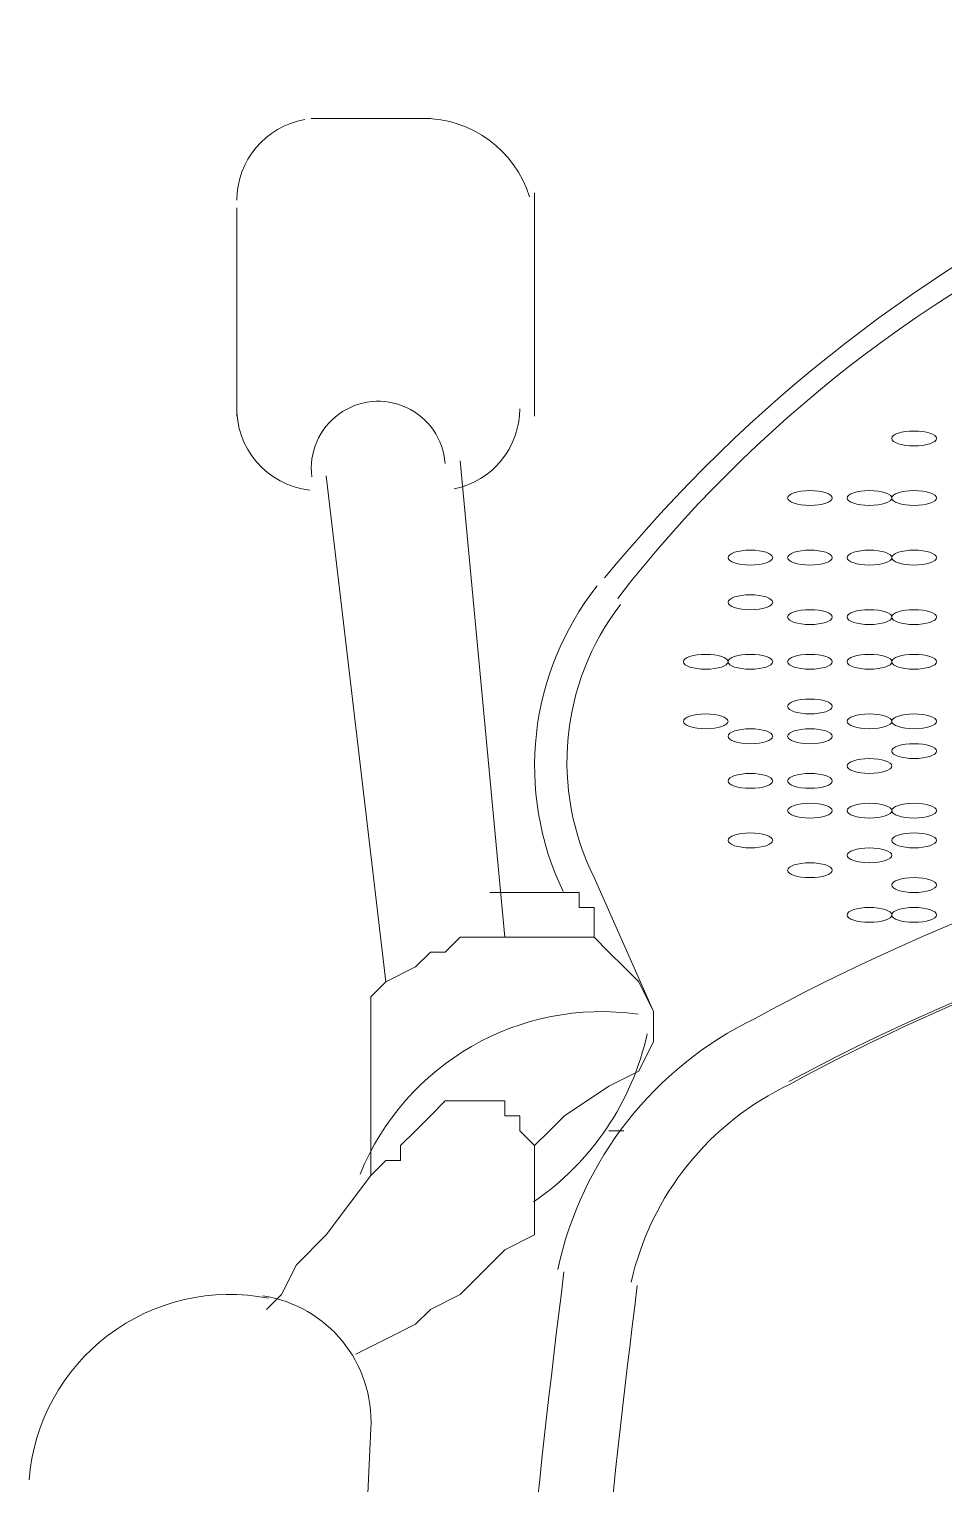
# Model space of a CAD drawing. Header units: metres. Extents: x 29 to 86.9, y -23.2 to 39.7.
# Drawn here: x 77.22 to 77.3704, y -17.1866 to -16.9476 of the extents above; entities that cross this region are included whole.
import ezdxf

# ---------------------------------------------------------------- set-up
doc = ezdxf.new("R2010")
doc.units = ezdxf.units.M
doc.header["$LTSCALE"] = 100
doc.layers.get('0').update_dxf_attribs({"color": 254})
doc.layers.add('Arqui', color=8, linetype='Continuous', lineweight=0)

# ---------------------------------------------------------------- blocks, each defined once
blk = doc.blocks.new('A$C9582355f')
at = {"layer": 'Arqui'}
for points in [[(48.71733608278151, 6.126214199186052, 0.2278580694967358), (48.52488457980559, 6.21636923779397, 0.2278580694967003), (48.33195178274951, 6.126214199186052)], [(48.71274620515754, 6.122865414649823, 0.2538010257354904), (48.52311115296555, 6.205849049185872, 0.2538010257354947), (48.3340960603735, 6.122865414649823)], [(48.33455825431753, 6.121876805305874, 0.2864121761101093), (48.33021873276556, 6.076984711393834), (48.34000113276562, 6.054974311393835)], [(48.51005617332561, 6.093928121666067, 0.03702395519707606), (48.44814536911753, 6.088229262265941, 0.06904277544353654), (48.3566682880616, 6.053867237185841, 0.2305320559268988), (48.32423882501354, 6.012627475682166)], [(48.45077419346961, 6.076287177362246, 0.06904268617281564), (48.36220414822156, 6.043500045313976, -0.06904268617281564), (48.45077419346961, 6.076287177362246, 0.06904268617281564), (48.36241351603752, 6.043060791098014, 0.2302038230477038), (48.33630196711766, 6.01054424023414)], [(48.27576378036559, 6.008287856306197, -0.3865970293414406), (48.29353473276552, 5.986497511394191), (48.28619793276556, 5.827533511393995)]]:
    blk.add_lwpolyline(points, format="xyb", dxfattribs=at)
for points in [[(48.28375233276557, 6.201710311393981), (48.30331713276559, 6.201710311393981)], [(48.32043633276561, 6.189482311393931), (48.32043633276561, 6.152798311394235)], [(48.27152433276552, 6.152798311394235), (48.27152433276552, 6.18703671139383)], [(48.30820833276556, 6.145461511393933), (48.31554513276552, 6.067202311393885)], [(48.28619793276556, 6.143015911393832), (48.29598033276562, 6.059865511394037)], [(48.33021873276556, 6.067202311393885), (48.33021873276556, 6.072093511394087), (48.32777313276557, 6.072093511394087), (48.32777313276557, 6.074539111394188), (48.3228819327656, 6.074539111394188), (48.31799073276562, 6.074539111394188), (48.31309953276553, 6.074539111394188)], [(48.33266433276555, 6.035409511393937), (48.33510993276553, 6.035409511393937)], [(48.32043633276561, 6.032963911393836), (48.32043633276561, 6.030518311394189), (48.32043633276561, 6.028072711394088), (48.32043633276561, 6.023181511393886), (48.32043633276561, 6.018290311394139), (48.31554513276552, 6.015844711394038), (48.30820833276556, 6.00850791139419), (48.30331713276559, 6.006062311394089), (48.3008715327656, 6.003616711393988), (48.29598033276562, 6.001171111393887), (48.29108913276553, 5.998725511394241)], [(48.29353473276552, 6.028072711394088), (48.28619793276556, 6.018290311394139), (48.28130673276559, 6.013399111393937), (48.2788611327656, 6.00850791139419), (48.27641553276561, 6.006062311394089)]]:
    blk.add_lwpolyline(points, dxfattribs=at)
blk.add_lwpolyline([(48.29353473276552, 6.028072711394088), (48.29353473276552, 6.052528711394189), (48.29353473276552, 6.054974311393835), (48.29353473276552, 6.057419911393936), (48.29598033276562, 6.059865511394037), (48.3008715327656, 6.062311111394138), (48.30331713276559, 6.064756711394239), (48.30576273276557, 6.064756711394239), (48.30820833276556, 6.067202311393885), (48.31065393276555, 6.067202311393885), (48.31309953276553, 6.067202311393885), (48.31554513276552, 6.067202311393885), (48.32043633276561, 6.067202311393885), (48.32532753276558, 6.067202311393885), (48.33021873276556, 6.067202311393885), (48.33266433276555, 6.064756711394239), (48.33510993276553, 6.062311111394138), (48.33755553276552, 6.059865511394037), (48.34000113276562, 6.054974311393835), (48.34000113276562, 6.052528711394189), (48.34000113276562, 6.050083111394088), (48.33755553276552, 6.045191911393886), (48.33266433276555, 6.042746311394239), (48.32532753276558, 6.037855111394038), (48.3228819327656, 6.035409511393937), (48.32043633276561, 6.032963911393836), (48.31799073276562, 6.035409511393937), (48.31799073276562, 6.037855111394038), (48.31554513276552, 6.037855111394038), (48.31554513276552, 6.040300711394138), (48.31309953276553, 6.040300711394138), (48.30820833276556, 6.040300711394138), (48.30576273276557, 6.040300711394138), (48.30331713276559, 6.037855111394038), (48.3008715327656, 6.035409511393937), (48.29842593276561, 6.032963911393836), (48.29842593276561, 6.030518311394189), (48.29598033276562, 6.030518311394189)], close=True, dxfattribs=at)
for centre, radius, start, end in [((48.28497515100531, 6.188259508763167), 0.01345081823928266, 99.87680087572174, 179.999988793778), ((48.30209432332862, 6.183368307000364), 0.01834200439374288, 17.30343829225058, 89.99997052145731), ((48.28497512943619, 6.154021101220223), 0.01345079319710291, 177.3961639824709, 263.6993687159668), ((48.29475754080744, 6.144238698364006), 0.01100520364738655, 4.097915747645891, 187.251187234107), ((48.30453994731027, 6.154021108974575), 0.0134507854553025, 281.5740174151223, 1.030534076962521e-05), ((48.36812550402561, 6.095326725158884), 0.04768917459639702, 141.6577184456859, 205.5871899463371), ((48.33144155401186, 6.012176300462215), 0.04279801544089921, 81.95254912857432, 157.8845305626713), ((48.29475758649522, 6.061088282006494), 0.0452435382269724, 304.3212610782613, 347.563499153772), ((50.16563876737649, 5.779844282796148), 1.854984880257485, 172.8039437103953, 179.5880114916213), ((48.27030151604464, 5.975492434025909), 0.03301548148935293, 78.77190850425049, 175.5285577928772), ((50.16562794904786, 5.779844426991531), 1.842746069769238, 172.8258779031766, 179.5770268079396)]:
    blk.add_arc(centre, radius, start, end, dxfattribs=at)
for points in [[(48.38279913276557, 6.150352711394135), (48.38077312435752, 6.150352711394135), (48.37913073276553, 6.149805239378111), (48.37913073276553, 6.149129911394084)], [(48.38646753276561, 6.149129911394084), (48.38646753276561, 6.149805239378111), (48.38482514117362, 6.150352711394135), (48.38279913276557, 6.150352711394135)], [(48.37913073276553, 6.149129911394084), (48.37913073276553, 6.148454583410057), (48.38077312435752, 6.147907111394034), (48.38279913276557, 6.147907111394034)], [(48.38279913276557, 6.147907111394034), (48.38482514117362, 6.147907111394034), (48.38646753276561, 6.148454583410057), (48.38646753276561, 6.149129911394084)], [(48.36567993276554, 6.140570311394185), (48.36365392435761, 6.140570311394185), (48.36201153276562, 6.140022839378162), (48.36201153276562, 6.139347511394135)], [(48.36934833276558, 6.139347511394135), (48.36934833276558, 6.140022839378162), (48.3677059411736, 6.140570311394185), (48.36567993276554, 6.140570311394185)], [(48.37546233276561, 6.140570311394185), (48.37343632435756, 6.140570311394185), (48.37179393276557, 6.140022839378162), (48.37179393276557, 6.139347511394135)], [(48.37913073276553, 6.139347511394135), (48.37913073276553, 6.140022839378162), (48.37748834117355, 6.140570311394185), (48.37546233276561, 6.140570311394185)], [(48.38279913276557, 6.140570311394185), (48.38077312435752, 6.140570311394185), (48.37913073276553, 6.140022839378162), (48.37913073276553, 6.139347511394135)], [(48.38646753276561, 6.139347511394135), (48.38646753276561, 6.140022839378162), (48.38482514117362, 6.140570311394185), (48.38279913276557, 6.140570311394185)], [(48.36201153276562, 6.139347511394135), (48.36201153276562, 6.138672183410108), (48.36365392435761, 6.138124711394084), (48.36567993276554, 6.138124711394084)], [(48.36567993276554, 6.138124711394084), (48.3677059411736, 6.138124711394084), (48.36934833276558, 6.138672183410108), (48.36934833276558, 6.139347511394135)], [(48.37179393276557, 6.139347511394135), (48.37179393276557, 6.138672183410108), (48.37343632435756, 6.138124711394084), (48.37546233276561, 6.138124711394084)], [(48.37546233276561, 6.138124711394084), (48.37748834117355, 6.138124711394084), (48.37913073276553, 6.138672183410108), (48.37913073276553, 6.139347511394135)], [(48.37913073276553, 6.139347511394135), (48.37913073276553, 6.138672183410108), (48.38077312435752, 6.138124711394084), (48.38279913276557, 6.138124711394084)], [(48.38279913276557, 6.138124711394084), (48.38482514117362, 6.138124711394084), (48.38646753276561, 6.138672183410108), (48.38646753276561, 6.139347511394135)], [(48.3558975327656, 6.130787911394236), (48.35387152435754, 6.130787911394236), (48.35222913276556, 6.130240439378213), (48.35222913276556, 6.129565111394186)], [(48.35956593276552, 6.129565111394186), (48.35956593276552, 6.130240439378213), (48.35792354117353, 6.130787911394236), (48.3558975327656, 6.130787911394236)], [(48.36567993276554, 6.130787911394236), (48.36365392435761, 6.130787911394236), (48.36201153276562, 6.130240439378213), (48.36201153276562, 6.129565111394186)], [(48.36934833276558, 6.129565111394186), (48.36934833276558, 6.130240439378213), (48.3677059411736, 6.130787911394236), (48.36567993276554, 6.130787911394236)], [(48.37546233276561, 6.130787911394236), (48.37343632435756, 6.130787911394236), (48.37179393276557, 6.130240439378213), (48.37179393276557, 6.129565111394186)], [(48.37913073276553, 6.129565111394186), (48.37913073276553, 6.130240439378213), (48.37748834117355, 6.130787911394236), (48.37546233276561, 6.130787911394236)], [(48.38279913276557, 6.130787911394236), (48.38077312435752, 6.130787911394236), (48.37913073276553, 6.130240439378213), (48.37913073276553, 6.129565111394186)], [(48.38646753276561, 6.129565111394186), (48.38646753276561, 6.130240439378213), (48.38482514117362, 6.130787911394236), (48.38279913276557, 6.130787911394236)], [(48.35222913276556, 6.129565111394186), (48.35222913276556, 6.128889783410159), (48.35387152435754, 6.128342311394135), (48.3558975327656, 6.128342311394135)], [(48.3558975327656, 6.128342311394135), (48.35792354117353, 6.128342311394135), (48.35956593276552, 6.128889783410159), (48.35956593276552, 6.129565111394186)], [(48.36201153276562, 6.129565111394186), (48.36201153276562, 6.128889783410159), (48.36365392435761, 6.128342311394135), (48.36567993276554, 6.128342311394135)], [(48.36567993276554, 6.128342311394135), (48.3677059411736, 6.128342311394135), (48.36934833276558, 6.128889783410159), (48.36934833276558, 6.129565111394186)], [(48.37179393276557, 6.129565111394186), (48.37179393276557, 6.128889783410159), (48.37343632435756, 6.128342311394135), (48.37546233276561, 6.128342311394135)], [(48.37546233276561, 6.128342311394135), (48.37748834117355, 6.128342311394135), (48.37913073276553, 6.128889783410159), (48.37913073276553, 6.129565111394186)], [(48.37913073276553, 6.129565111394186), (48.37913073276553, 6.128889783410159), (48.38077312435752, 6.128342311394135), (48.38279913276557, 6.128342311394135)], [(48.38279913276557, 6.128342311394135), (48.38482514117362, 6.128342311394135), (48.38646753276561, 6.128889783410159), (48.38646753276561, 6.129565111394186)], [(48.3558975327656, 6.123451111393933), (48.35387152435754, 6.123451111393933), (48.35222913276556, 6.12290363937791), (48.35222913276556, 6.122228311393883)], [(48.35956593276552, 6.122228311393883), (48.35956593276552, 6.12290363937791), (48.35792354117353, 6.123451111393933), (48.3558975327656, 6.123451111393933)], [(48.35222913276556, 6.122228311393883), (48.35222913276556, 6.121552983409856), (48.35387152435754, 6.121005511393832), (48.3558975327656, 6.121005511393832)], [(48.3558975327656, 6.121005511393832), (48.35792354117353, 6.121005511393832), (48.35956593276552, 6.121552983409856), (48.35956593276552, 6.122228311393883)], [(48.36567993276554, 6.121005511393832), (48.36365392435761, 6.121005511393832), (48.36201153276562, 6.120458039377809), (48.36201153276562, 6.119782711394237)], [(48.36934833276558, 6.119782711394237), (48.36934833276558, 6.120458039377809), (48.3677059411736, 6.121005511393832), (48.36567993276554, 6.121005511393832)], [(48.37546233276561, 6.121005511393832), (48.37343632435756, 6.121005511393832), (48.37179393276557, 6.120458039377809), (48.37179393276557, 6.119782711394237)], [(48.37913073276553, 6.119782711394237), (48.37913073276553, 6.120458039377809), (48.37748834117355, 6.121005511393832), (48.37546233276561, 6.121005511393832)], [(48.38279913276557, 6.121005511393832), (48.38077312435752, 6.121005511393832), (48.37913073276553, 6.120458039377809), (48.37913073276553, 6.119782711394237)], [(48.38646753276561, 6.119782711394237), (48.38646753276561, 6.120458039377809), (48.38482514117362, 6.121005511393832), (48.38279913276557, 6.121005511393832)], [(48.36201153276562, 6.119782711394237), (48.36201153276562, 6.11910738341021), (48.36365392435761, 6.118559911394186), (48.36567993276554, 6.118559911394186)], [(48.36567993276554, 6.118559911394186), (48.3677059411736, 6.118559911394186), (48.36934833276558, 6.11910738341021), (48.36934833276558, 6.119782711394237)], [(48.37179393276557, 6.119782711394237), (48.37179393276557, 6.11910738341021), (48.37343632435756, 6.118559911394186), (48.37546233276561, 6.118559911394186)], [(48.37546233276561, 6.118559911394186), (48.37748834117355, 6.118559911394186), (48.37913073276553, 6.11910738341021), (48.37913073276553, 6.119782711394237)], [(48.37913073276553, 6.119782711394237), (48.37913073276553, 6.11910738341021), (48.38077312435752, 6.118559911394186), (48.38279913276557, 6.118559911394186)], [(48.38279913276557, 6.118559911394186), (48.38482514117362, 6.118559911394186), (48.38646753276561, 6.11910738341021), (48.38646753276561, 6.119782711394237)], [(48.34856073276552, 6.113668711393984), (48.34653472435758, 6.113668711393984), (48.3448923327656, 6.113121239377961), (48.3448923327656, 6.112445911393934)], [(48.35222913276556, 6.112445911393934), (48.35222913276556, 6.113121239377961), (48.35058674117357, 6.113668711393984), (48.34856073276552, 6.113668711393984)], [(48.3558975327656, 6.113668711393984), (48.35387152435754, 6.113668711393984), (48.35222913276556, 6.113121239377961), (48.35222913276556, 6.112445911393934)], [(48.35956593276552, 6.112445911393934), (48.35956593276552, 6.113121239377961), (48.35792354117353, 6.113668711393984), (48.3558975327656, 6.113668711393984)], [(48.36567993276554, 6.113668711393984), (48.36365392435761, 6.113668711393984), (48.36201153276562, 6.113121239377961), (48.36201153276562, 6.112445911393934)], [(48.36934833276558, 6.112445911393934), (48.36934833276558, 6.113121239377961), (48.3677059411736, 6.113668711393984), (48.36567993276554, 6.113668711393984)], [(48.37546233276561, 6.113668711393984), (48.37343632435756, 6.113668711393984), (48.37179393276557, 6.113121239377961), (48.37179393276557, 6.112445911393934)], [(48.37913073276553, 6.112445911393934), (48.37913073276553, 6.113121239377961), (48.37748834117355, 6.113668711393984), (48.37546233276561, 6.113668711393984)], [(48.38279913276557, 6.113668711393984), (48.38077312435752, 6.113668711393984), (48.37913073276553, 6.113121239377961), (48.37913073276553, 6.112445911393934)], [(48.38646753276561, 6.112445911393934), (48.38646753276561, 6.113121239377961), (48.38482514117362, 6.113668711393984), (48.38279913276557, 6.113668711393984)], [(48.3448923327656, 6.112445911393934), (48.3448923327656, 6.111770583409907), (48.34653472435758, 6.111223111393883), (48.34856073276552, 6.111223111393883)], [(48.34856073276552, 6.111223111393883), (48.35058674117357, 6.111223111393883), (48.35222913276556, 6.111770583409907), (48.35222913276556, 6.112445911393934)], [(48.35222913276556, 6.112445911393934), (48.35222913276556, 6.111770583409907), (48.35387152435754, 6.111223111393883), (48.3558975327656, 6.111223111393883)], [(48.3558975327656, 6.111223111393883), (48.35792354117353, 6.111223111393883), (48.35956593276552, 6.111770583409907), (48.35956593276552, 6.112445911393934)], [(48.36201153276562, 6.112445911393934), (48.36201153276562, 6.111770583409907), (48.36365392435761, 6.111223111393883), (48.36567993276554, 6.111223111393883)], [(48.36567993276554, 6.111223111393883), (48.3677059411736, 6.111223111393883), (48.36934833276558, 6.111770583409907), (48.36934833276558, 6.112445911393934)], [(48.37179393276557, 6.112445911393934), (48.37179393276557, 6.111770583409907), (48.37343632435756, 6.111223111393883), (48.37546233276561, 6.111223111393883)], [(48.37546233276561, 6.111223111393883), (48.37748834117355, 6.111223111393883), (48.37913073276553, 6.111770583409907), (48.37913073276553, 6.112445911393934)], [(48.37913073276553, 6.112445911393934), (48.37913073276553, 6.111770583409907), (48.38077312435752, 6.111223111393883), (48.38279913276557, 6.111223111393883)], [(48.38279913276557, 6.111223111393883), (48.38482514117362, 6.111223111393883), (48.38646753276561, 6.111770583409907), (48.38646753276561, 6.112445911393934)], [(48.36567993276554, 6.106331911394136), (48.36365392435761, 6.106331911394136), (48.36201153276562, 6.105784439378112), (48.36201153276562, 6.105109111394086)], [(48.36934833276558, 6.105109111394086), (48.36934833276558, 6.105784439378112), (48.3677059411736, 6.106331911394136), (48.36567993276554, 6.106331911394136)], [(48.34856073276552, 6.103886311394035), (48.34653472435758, 6.103886311394035), (48.3448923327656, 6.103338839378011), (48.3448923327656, 6.102663511393985)], [(48.35222913276556, 6.102663511393985), (48.35222913276556, 6.103338839378011), (48.35058674117357, 6.103886311394035), (48.34856073276552, 6.103886311394035)], [(48.36201153276562, 6.105109111394086), (48.36201153276562, 6.104433783410059), (48.36365392435761, 6.103886311394035), (48.36567993276554, 6.103886311394035)], [(48.36567993276554, 6.103886311394035), (48.3677059411736, 6.103886311394035), (48.36934833276558, 6.104433783410059), (48.36934833276558, 6.105109111394086)], [(48.37546233276561, 6.103886311394035), (48.37343632435756, 6.103886311394035), (48.37179393276557, 6.103338839378011), (48.37179393276557, 6.102663511393985)], [(48.37913073276553, 6.102663511393985), (48.37913073276553, 6.103338839378011), (48.37748834117355, 6.103886311394035), (48.37546233276561, 6.103886311394035)], [(48.38279913276557, 6.103886311394035), (48.38077312435752, 6.103886311394035), (48.37913073276553, 6.103338839378011), (48.37913073276553, 6.102663511393985)], [(48.38646753276561, 6.102663511393985), (48.38646753276561, 6.103338839378011), (48.38482514117362, 6.103886311394035), (48.38279913276557, 6.103886311394035)], [(48.3448923327656, 6.102663511393985), (48.3448923327656, 6.101988183409958), (48.34653472435758, 6.101440711393934), (48.34856073276552, 6.101440711393934)], [(48.34856073276552, 6.101440711393934), (48.35058674117357, 6.101440711393934), (48.35222913276556, 6.101988183409958), (48.35222913276556, 6.102663511393985)], [(48.37179393276557, 6.102663511393985), (48.37179393276557, 6.101988183409958), (48.37343632435756, 6.101440711393934), (48.37546233276561, 6.101440711393934)], [(48.37546233276561, 6.101440711393934), (48.37748834117355, 6.101440711393934), (48.37913073276553, 6.101988183409958), (48.37913073276553, 6.102663511393985)], [(48.37913073276553, 6.102663511393985), (48.37913073276553, 6.101988183409958), (48.38077312435752, 6.101440711393934), (48.38279913276557, 6.101440711393934)], [(48.38279913276557, 6.101440711393934), (48.38482514117362, 6.101440711393934), (48.38646753276561, 6.101988183409958), (48.38646753276561, 6.102663511393985)], [(48.3558975327656, 6.101440711393934), (48.35387152435754, 6.101440711393934), (48.35222913276556, 6.100893239377911), (48.35222913276556, 6.100217911393884)], [(48.35222913276556, 6.100217911393884), (48.35222913276556, 6.099542583409857), (48.35387152435754, 6.098995111393833), (48.3558975327656, 6.098995111393833)], [(48.35956593276552, 6.100217911393884), (48.35956593276552, 6.100893239377911), (48.35792354117353, 6.101440711393934), (48.3558975327656, 6.101440711393934)], [(48.3558975327656, 6.098995111393833), (48.35792354117353, 6.098995111393833), (48.35956593276552, 6.099542583409857), (48.35956593276552, 6.100217911393884)], [(48.36567993276554, 6.101440711393934), (48.36365392435761, 6.101440711393934), (48.36201153276562, 6.100893239377911), (48.36201153276562, 6.100217911393884)], [(48.36201153276562, 6.100217911393884), (48.36201153276562, 6.099542583409857), (48.36365392435761, 6.098995111393833), (48.36567993276554, 6.098995111393833)], [(48.36934833276558, 6.100217911393884), (48.36934833276558, 6.100893239377911), (48.3677059411736, 6.101440711393934), (48.36567993276554, 6.101440711393934)], [(48.36567993276554, 6.098995111393833), (48.3677059411736, 6.098995111393833), (48.36934833276558, 6.099542583409857), (48.36934833276558, 6.100217911393884)], [(48.38279913276557, 6.098995111393833), (48.38077312435752, 6.098995111393833), (48.37913073276553, 6.09844763937781), (48.37913073276553, 6.097772311394237)], [(48.37913073276553, 6.097772311394237), (48.37913073276553, 6.097096983410211), (48.38077312435752, 6.096549511394187), (48.38279913276557, 6.096549511394187)], [(48.38646753276561, 6.097772311394237), (48.38646753276561, 6.09844763937781), (48.38482514117362, 6.098995111393833), (48.38279913276557, 6.098995111393833)], [(48.38279913276557, 6.096549511394187), (48.38482514117362, 6.096549511394187), (48.38646753276561, 6.097096983410211), (48.38646753276561, 6.097772311394237)], [(48.37546233276561, 6.096549511394187), (48.37343632435756, 6.096549511394187), (48.37179393276557, 6.096002039378163), (48.37179393276557, 6.095326711394137)], [(48.37179393276557, 6.095326711394137), (48.37179393276557, 6.09465138341011), (48.37343632435756, 6.094103911394086), (48.37546233276561, 6.094103911394086)], [(48.37913073276553, 6.095326711394137), (48.37913073276553, 6.096002039378163), (48.37748834117355, 6.096549511394187), (48.37546233276561, 6.096549511394187)], [(48.37546233276561, 6.094103911394086), (48.37748834117355, 6.094103911394086), (48.37913073276553, 6.09465138341011), (48.37913073276553, 6.095326711394137)], [(48.3558975327656, 6.094103911394086), (48.35387152435754, 6.094103911394086), (48.35222913276556, 6.093556439378062), (48.35222913276556, 6.092881111394036)], [(48.35222913276556, 6.092881111394036), (48.35222913276556, 6.092205783410009), (48.35387152435754, 6.091658311393985), (48.3558975327656, 6.091658311393985)], [(48.35956593276552, 6.092881111394036), (48.35956593276552, 6.093556439378062), (48.35792354117353, 6.094103911394086), (48.3558975327656, 6.094103911394086)], [(48.3558975327656, 6.091658311393985), (48.35792354117353, 6.091658311393985), (48.35956593276552, 6.092205783410009), (48.35956593276552, 6.092881111394036)], [(48.36567993276554, 6.094103911394086), (48.36365392435761, 6.094103911394086), (48.36201153276562, 6.093556439378062), (48.36201153276562, 6.092881111394036)], [(48.36201153276562, 6.092881111394036), (48.36201153276562, 6.092205783410009), (48.36365392435761, 6.091658311393985), (48.36567993276554, 6.091658311393985)], [(48.36934833276558, 6.092881111394036), (48.36934833276558, 6.093556439378062), (48.3677059411736, 6.094103911394086), (48.36567993276554, 6.094103911394086)], [(48.36567993276554, 6.091658311393985), (48.3677059411736, 6.091658311393985), (48.36934833276558, 6.092205783410009), (48.36934833276558, 6.092881111394036)], [(48.36567993276554, 6.089212711393884), (48.36365392435761, 6.089212711393884), (48.36201153276562, 6.08866523937786), (48.36201153276562, 6.087989911393834)], [(48.36201153276562, 6.087989911393834), (48.36201153276562, 6.087314583409807), (48.36365392435761, 6.086767111394238), (48.36567993276554, 6.086767111394238)], [(48.36934833276558, 6.087989911393834), (48.36934833276558, 6.08866523937786), (48.3677059411736, 6.089212711393884), (48.36567993276554, 6.089212711393884)], [(48.36567993276554, 6.086767111394238), (48.3677059411736, 6.086767111394238), (48.36934833276558, 6.087314583409807), (48.36934833276558, 6.087989911393834)], [(48.37546233276561, 6.089212711393884), (48.37343632435756, 6.089212711393884), (48.37179393276557, 6.08866523937786), (48.37179393276557, 6.087989911393834)], [(48.37179393276557, 6.087989911393834), (48.37179393276557, 6.087314583409807), (48.37343632435756, 6.086767111394238), (48.37546233276561, 6.086767111394238)], [(48.37913073276553, 6.087989911393834), (48.37913073276553, 6.08866523937786), (48.37748834117355, 6.089212711393884), (48.37546233276561, 6.089212711393884)], [(48.37546233276561, 6.086767111394238), (48.37748834117355, 6.086767111394238), (48.37913073276553, 6.087314583409807), (48.37913073276553, 6.087989911393834)], [(48.38279913276557, 6.089212711393884), (48.38077312435752, 6.089212711393884), (48.37913073276553, 6.08866523937786), (48.37913073276553, 6.087989911393834)], [(48.37913073276553, 6.087989911393834), (48.37913073276553, 6.087314583409807), (48.38077312435752, 6.086767111394238), (48.38279913276557, 6.086767111394238)], [(48.38646753276561, 6.087989911393834), (48.38646753276561, 6.08866523937786), (48.38482514117362, 6.089212711393884), (48.38279913276557, 6.089212711393884)], [(48.38279913276557, 6.086767111394238), (48.38482514117362, 6.086767111394238), (48.38646753276561, 6.087314583409807), (48.38646753276561, 6.087989911393834)], [(48.3558975327656, 6.084321511394137), (48.35387152435754, 6.084321511394137), (48.35222913276556, 6.083774039378113), (48.35222913276556, 6.083098711394086)], [(48.35222913276556, 6.083098711394086), (48.35222913276556, 6.08242338341006), (48.35387152435754, 6.081875911394036), (48.3558975327656, 6.081875911394036)], [(48.35956593276552, 6.083098711394086), (48.35956593276552, 6.083774039378113), (48.35792354117353, 6.084321511394137), (48.3558975327656, 6.084321511394137)], [(48.3558975327656, 6.081875911394036), (48.35792354117353, 6.081875911394036), (48.35956593276552, 6.08242338341006), (48.35956593276552, 6.083098711394086)], [(48.38279913276557, 6.084321511394137), (48.38077312435752, 6.084321511394137), (48.37913073276553, 6.083774039378113), (48.37913073276553, 6.083098711394086)], [(48.37913073276553, 6.083098711394086), (48.37913073276553, 6.08242338341006), (48.38077312435752, 6.081875911394036), (48.38279913276557, 6.081875911394036)], [(48.38646753276561, 6.083098711394086), (48.38646753276561, 6.083774039378113), (48.38482514117362, 6.084321511394137), (48.38279913276557, 6.084321511394137)], [(48.38279913276557, 6.081875911394036), (48.38482514117362, 6.081875911394036), (48.38646753276561, 6.08242338341006), (48.38646753276561, 6.083098711394086)], [(48.37546233276561, 6.081875911394036), (48.37343632435756, 6.081875911394036), (48.37179393276557, 6.081328439378012), (48.37179393276557, 6.080653111393985)], [(48.37179393276557, 6.080653111393985), (48.37179393276557, 6.079977783409959), (48.37343632435756, 6.079430311393935), (48.37546233276561, 6.079430311393935)], [(48.37913073276553, 6.080653111393985), (48.37913073276553, 6.081328439378012), (48.37748834117355, 6.081875911394036), (48.37546233276561, 6.081875911394036)], [(48.37546233276561, 6.079430311393935), (48.37748834117355, 6.079430311393935), (48.37913073276553, 6.079977783409959), (48.37913073276553, 6.080653111393985)], [(48.36567993276554, 6.079430311393935), (48.36365392435761, 6.079430311393935), (48.36201153276562, 6.078882839377911), (48.36201153276562, 6.078207511393884)], [(48.36201153276562, 6.078207511393884), (48.36201153276562, 6.077532183409858), (48.36365392435761, 6.076984711393834), (48.36567993276554, 6.076984711393834)], [(48.36934833276558, 6.078207511393884), (48.36934833276558, 6.078882839377911), (48.3677059411736, 6.079430311393935), (48.36567993276554, 6.079430311393935)], [(48.36567993276554, 6.076984711393834), (48.3677059411736, 6.076984711393834), (48.36934833276558, 6.077532183409858), (48.36934833276558, 6.078207511393884)], [(48.38279913276557, 6.076984711393834), (48.38077312435752, 6.076984711393834), (48.37913073276553, 6.07643723937781), (48.37913073276553, 6.075761911394238)], [(48.37913073276553, 6.075761911394238), (48.37913073276553, 6.075086583410211), (48.38077312435752, 6.074539111394188), (48.38279913276557, 6.074539111394188)], [(48.38646753276561, 6.075761911394238), (48.38646753276561, 6.07643723937781), (48.38482514117362, 6.076984711393834), (48.38279913276557, 6.076984711393834)], [(48.38279913276557, 6.074539111394188), (48.38482514117362, 6.074539111394188), (48.38646753276561, 6.075086583410211), (48.38646753276561, 6.075761911394238)], [(48.37546233276561, 6.072093511394087), (48.37343632435756, 6.072093511394087), (48.37179393276557, 6.071546039378063), (48.37179393276557, 6.070870711394036)], [(48.37179393276557, 6.070870711394036), (48.37179393276557, 6.07019538341001), (48.37343632435756, 6.069647911393986), (48.37546233276561, 6.069647911393986)], [(48.37913073276553, 6.070870711394036), (48.37913073276553, 6.071546039378063), (48.37748834117355, 6.072093511394087), (48.37546233276561, 6.072093511394087)], [(48.37546233276561, 6.069647911393986), (48.37748834117355, 6.069647911393986), (48.37913073276553, 6.07019538341001), (48.37913073276553, 6.070870711394036)], [(48.38279913276557, 6.072093511394087), (48.38077312435752, 6.072093511394087), (48.37913073276553, 6.071546039378063), (48.37913073276553, 6.070870711394036)], [(48.37913073276553, 6.070870711394036), (48.37913073276553, 6.07019538341001), (48.38077312435752, 6.069647911393986), (48.38279913276557, 6.069647911393986)], [(48.38646753276561, 6.070870711394036), (48.38646753276561, 6.071546039378063), (48.38482514117362, 6.072093511394087), (48.38279913276557, 6.072093511394087)], [(48.38279913276557, 6.069647911393986), (48.38482514117362, 6.069647911393986), (48.38646753276561, 6.07019538341001), (48.38646753276561, 6.070870711394036)]]:
    blk.add_open_spline(points, degree=3, dxfattribs=at)

msp = doc.modelspace()

# ---------------------------------------------------------------- block references
msp.add_blockref('A$C9582355f', (28.98266172889876, -23.16396569870889))

doc.saveas('drawing.dxf')
